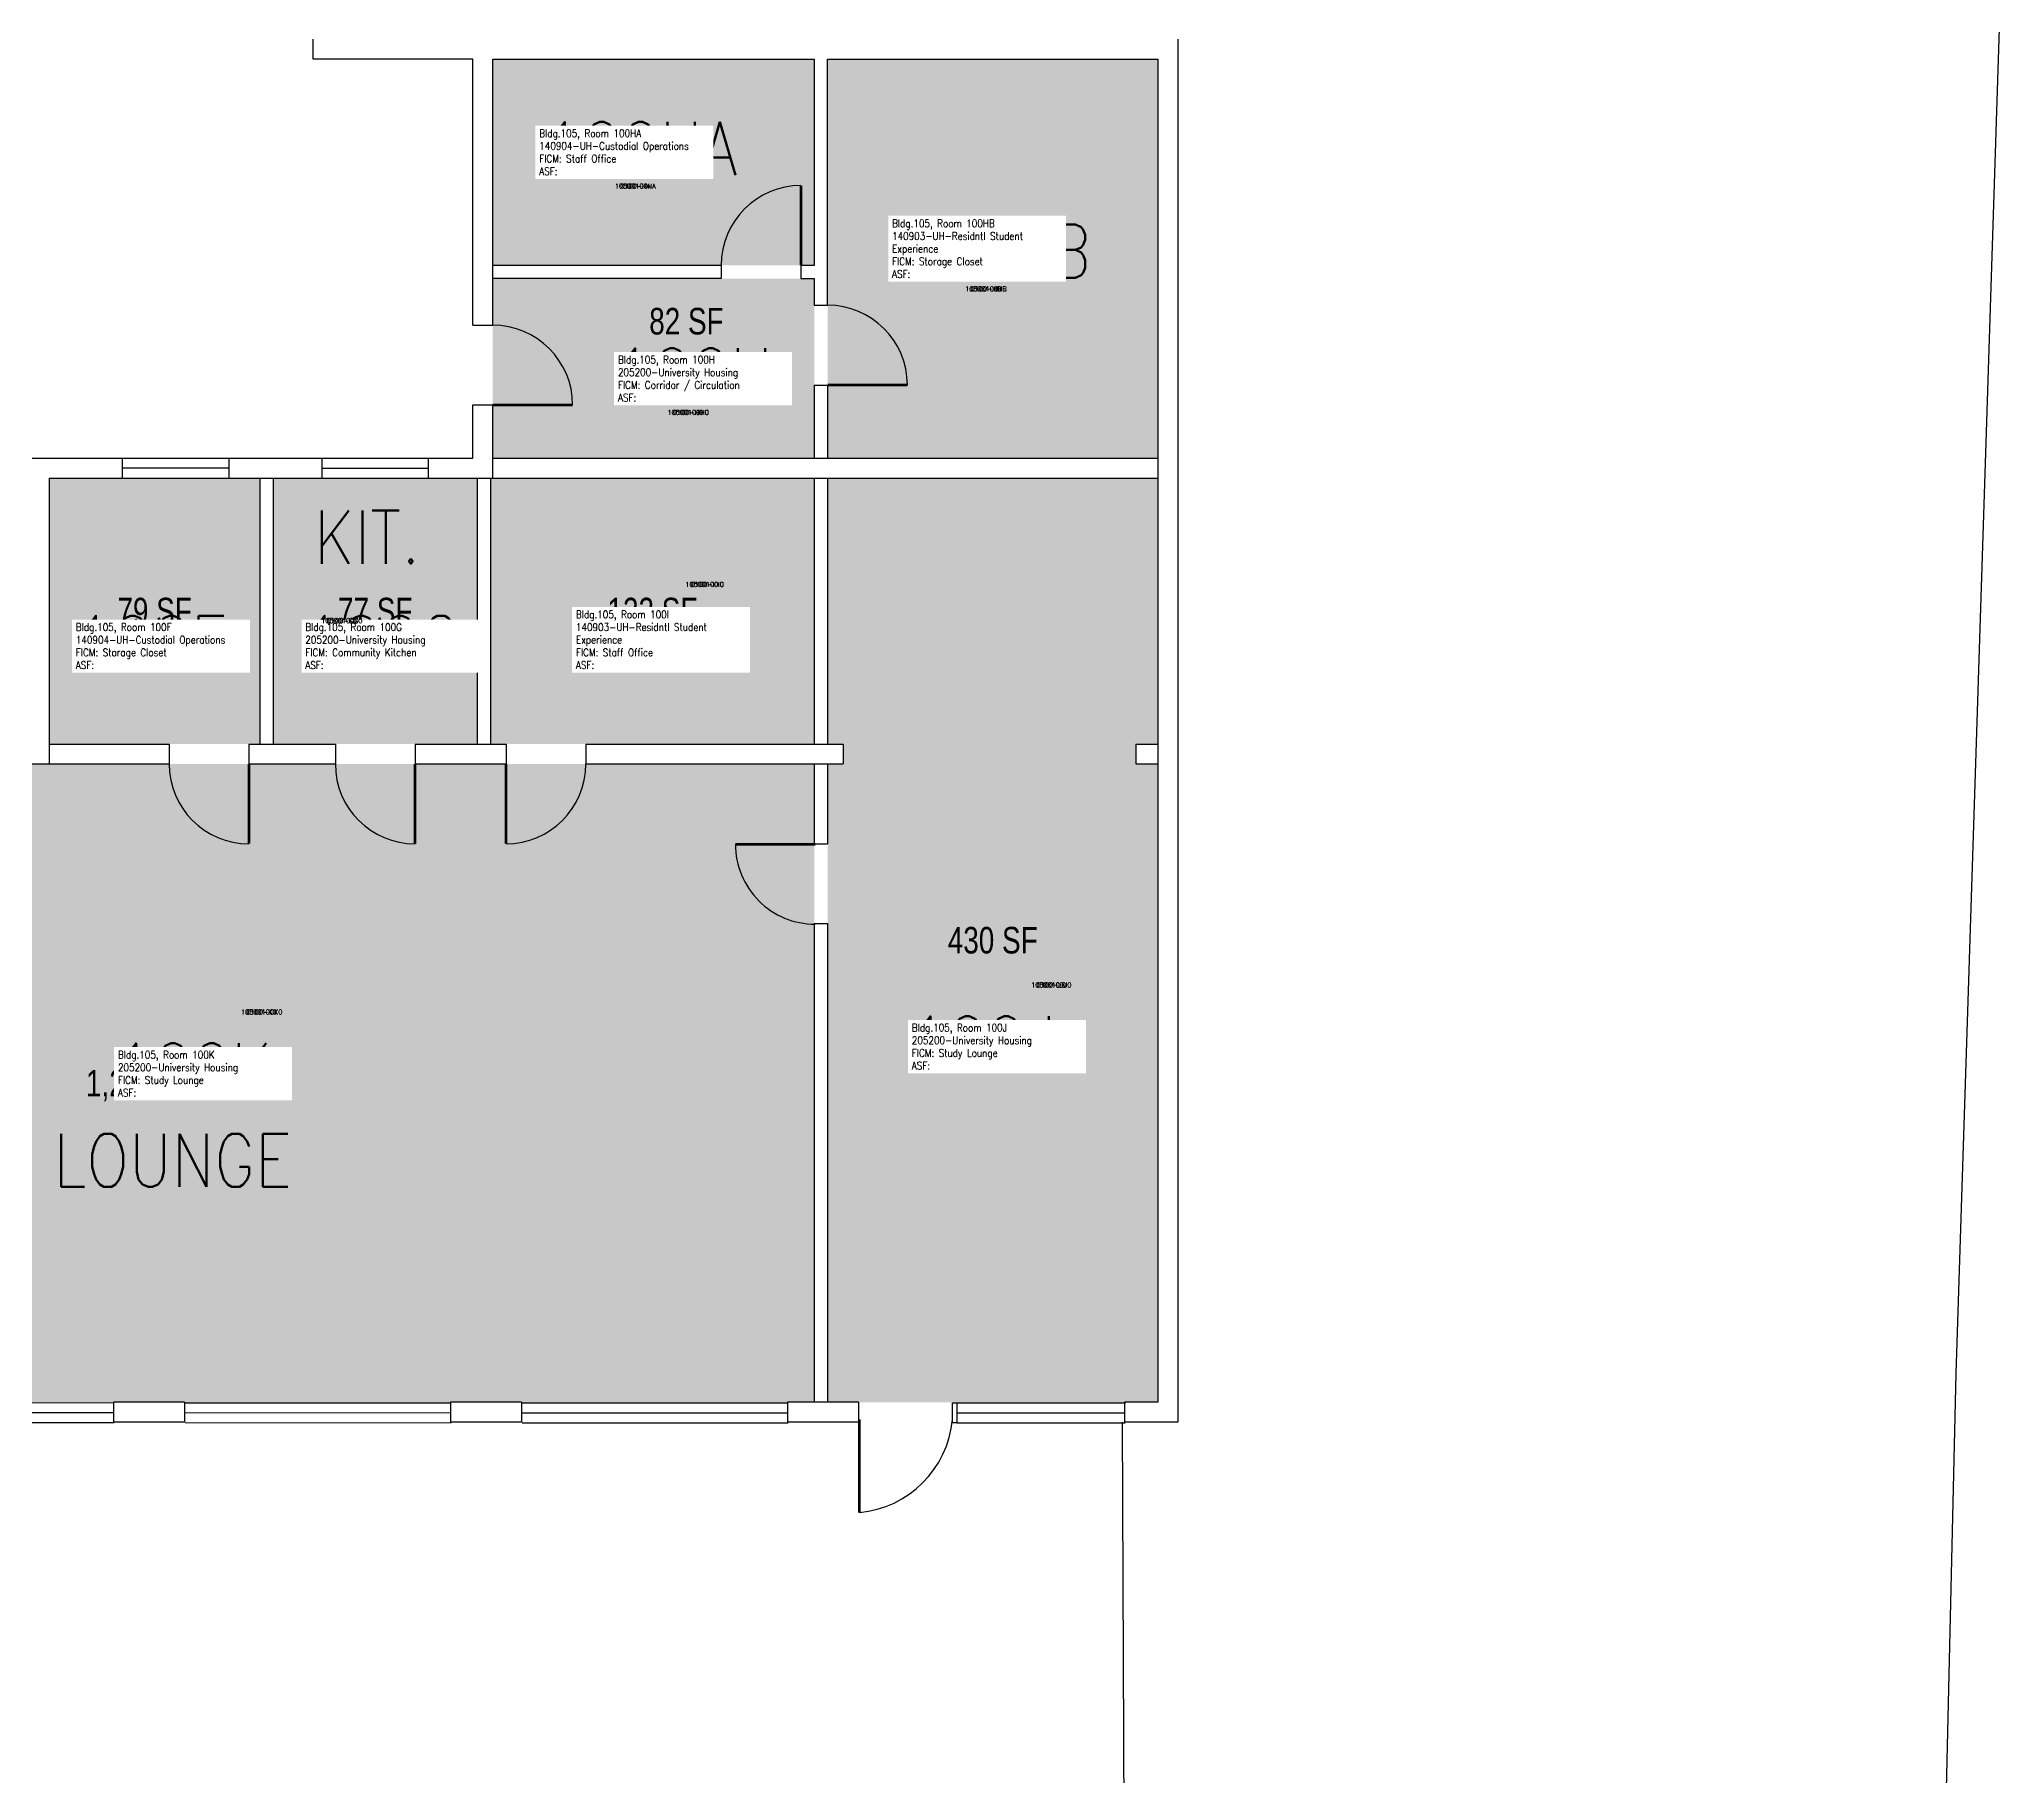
# Model space of a CAD drawing. Header units: inches. Extents: x -1429 to 1655, y -551 to 4832.
# Drawn here: x 710 to 1597, y 1308 to 2091 of the extents above; entities that cross this region are included whole.
import ezdxf
from ezdxf.enums import TextEntityAlignment as Align

# ---------------------------------------------------------------- set-up
doc = ezdxf.new("R2010")
doc.units = ezdxf.units.IN
doc.header["$LTSCALE"] = 0.25
doc.header["$MEASUREMENT"] = 0
for name, color, linetype in [('A-DOOR', 2, 'CONTINUOUS'), ('A-GLAZ', 1, 'CONTINUOUS'), ('A-GLAZ-SILL', 2, 'CONTINUOUS'), ('A-IDEN-RNUM', 7, 'CONTINUOUS'), ('A-IDEN-SNUM', 4, 'CONTINUOUS'), ('A-IDEN-TEXT', 4, 'CONTINUOUS'), ('A-IDEN-VNUM', 4, 'CONTINUOUS'), ('A-SITE', 3, 'CONTINUOUS'), ('A-WALL', 5, 'CONTINUOUS'), ('AREA-TEXT', 3, 'CONTINUOUS'), ('Rooms-Category-Color', 7, 'CONTINUOUS'), ('Rooms-College-Color', 7, 'CONTINUOUS'), ('Rooms-Department-Color', 7, 'CONTINUOUS'), ('Rooms-Division-Color', 7, 'CONTINUOUS'), ('Rooms-Information', 7, 'CONTINUOUS')]:
    doc.layers.add(name, color=color, linetype=linetype)
doc.styles.add('AREA', font='arial.ttf', dxfattribs={"width": 0.75, "height": 12})
doc.styles.add('ROOMSNUMBER', font='SIMPLEX.shx', dxfattribs={"height": 0.18})
doc.styles.add('ROOMVNUMBER', font='simplex.shx', dxfattribs={"width": 0.85})

msp = doc.modelspace()

# ---------------------------------------------------------------- hatches: boundary and pattern name
at = {"layer": 'Rooms-Category-Color', "true_color": 0xfa9ba3}
for points in [[(915, 2082), (915, 1989), (1060, 1989), (1060, 2082)], [(1060, 1893), (915, 1893), (913.96, 1893), (913.96, 1773), (1060, 1773)]]:
    msp.add_hatch(color=241, dxfattribs=at).paths.add_polyline_path(points)
at = {"layer": 'Rooms-Category-Color', "true_color": 0x728ef3}
for points in [[(1066, 2082), (1215, 2082), (1215, 1902), (1066, 1902)], [(809.96, 1893), (714.92, 1893), (714.92, 1773), (809.96, 1773)], [(907.96, 1893), (815.96, 1893), (815.96, 1773), (907.96, 1773)], [(1215, 1893), (1066, 1893), (1066, 1773), (1073, 1773), (1073, 1764), (1066, 1764), (1066, 1728), (1066, 1476), (1215, 1476), (1215, 1764), (1205, 1764), (1205, 1773), (1215, 1773)], [(1060, 1764), (714.92, 1764), (454, 1764), (454, 1571), (454, 1535), (454, 1476), (1060, 1476)]]:
    msp.add_hatch(color=171, dxfattribs=at).paths.add_polyline_path(points)
at = {"layer": 'Rooms-Category-Color', "true_color": 0xadadad}
msp.add_hatch(color=253, dxfattribs=at).paths.add_polyline_path([(1060, 1983), (915, 1983), (915, 1902), (1060, 1902)])
at = {"layer": 'Rooms-College-Color', "true_color": 0xadadad}
for points in [[(915, 2082), (915, 1989), (1060, 1989), (1060, 2082)], [(1066, 2082), (1215, 2082), (1215, 1902), (1066, 1902)], [(1060, 1983), (915, 1983), (915, 1902), (1060, 1902)], [(809.96, 1893), (714.92, 1893), (714.92, 1773), (809.96, 1773)], [(907.96, 1893), (815.96, 1893), (815.96, 1773), (907.96, 1773)], [(1060, 1893), (915, 1893), (913.96, 1893), (913.96, 1773), (1060, 1773)], [(1215, 1893), (1066, 1893), (1066, 1773), (1073, 1773), (1073, 1764), (1066, 1764), (1066, 1728), (1066, 1476), (1215, 1476), (1215, 1764), (1205, 1764), (1205, 1773), (1215, 1773)], [(1060, 1764), (714.92, 1764), (454, 1764), (454, 1571), (454, 1535), (454, 1476), (1060, 1476)]]:
    msp.add_hatch(color=253, dxfattribs=at).paths.add_polyline_path(points)
at = {"layer": 'Rooms-Department-Color', "true_color": 0x604aed}
for points in [[(915, 2082), (915, 1989), (1060, 1989), (1060, 2082)], [(1066, 2082), (1215, 2082), (1215, 1902), (1066, 1902)], [(809.96, 1893), (714.92, 1893), (714.92, 1773), (809.96, 1773)], [(907.96, 1893), (815.96, 1893), (815.96, 1773), (907.96, 1773)], [(1060, 1893), (915, 1893), (913.96, 1893), (913.96, 1773), (1060, 1773)], [(1215, 1893), (1066, 1893), (1066, 1773), (1073, 1773), (1073, 1764), (1066, 1764), (1066, 1728), (1066, 1476), (1215, 1476), (1215, 1764), (1205, 1764), (1205, 1773), (1215, 1773)], [(1060, 1764), (714.92, 1764), (454, 1764), (454, 1571), (454, 1535), (454, 1476), (1060, 1476)]]:
    msp.add_hatch(color=173, dxfattribs=at).paths.add_polyline_path(points)
at = {"layer": 'Rooms-Department-Color', "true_color": 0xacacac}
msp.add_hatch(color=253, dxfattribs=at).paths.add_polyline_path([(1060, 1983), (915, 1983), (915, 1902), (1060, 1902)])
at = {"layer": 'Rooms-Division-Color', "true_color": 0x604aed}
for points in [[(915, 2082), (915, 1989), (1060, 1989), (1060, 2082)], [(1066, 2082), (1215, 2082), (1215, 1902), (1066, 1902)], [(809.96, 1893), (714.92, 1893), (714.92, 1773), (809.96, 1773)], [(907.96, 1893), (815.96, 1893), (815.96, 1773), (907.96, 1773)], [(1060, 1893), (915, 1893), (913.96, 1893), (913.96, 1773), (1060, 1773)], [(1215, 1893), (1066, 1893), (1066, 1773), (1073, 1773), (1073, 1764), (1066, 1764), (1066, 1728), (1066, 1476), (1215, 1476), (1215, 1764), (1205, 1764), (1205, 1773), (1215, 1773)], [(1060, 1764), (714.92, 1764), (454, 1764), (454, 1571), (454, 1535), (454, 1476), (1060, 1476)]]:
    msp.add_hatch(color=173, dxfattribs=at).paths.add_polyline_path(points)
at = {"layer": 'Rooms-Division-Color', "true_color": 0xadadad}
msp.add_hatch(color=253, dxfattribs=at).paths.add_polyline_path([(1060, 1983), (915, 1983), (915, 1902), (1060, 1902)])

# ---------------------------------------------------------------- linework, layer by layer
at = {"layer": 'A-DOOR', "const_width": 1.2}
for points in [[(1054, 1989), (1054, 2025)], [(1066, 1935), (1102, 1935)], [(915, 1926), (951, 1926)], [(804.96, 1764), (804.96, 1728)], [(879.96, 1764), (879.96, 1728)], [(920.96, 1764), (920.96, 1728)], [(1060.43, 1727.74), (1024.43, 1727.75)], [(1080.32, 1468.23), (1080.33, 1426.23)]]:
    msp.add_lwpolyline(points, dxfattribs=at)
at = {"layer": 'A-DOOR'}
for centre, radius, start, end in [((1054, 1989), 36, 90, 180), ((1066, 1935), 36, 0, 90), ((915, 1926), 36, 0, 90), ((804.96, 1764), 36, 180, 270), ((879.96, 1764), 36, 180, 270), ((920.96, 1764), 36, 270, 360), ((1060.43, 1727.74), 36, 179.98581, 269.98581), ((1076, 1472.55), 46.52, 275.34305, 354.67046)]:
    msp.add_arc(centre, radius, start, end, dxfattribs=at)
at = {"layer": 'A-GLAZ'}
for p, q in [((796, 1897.5), (748, 1897.5)), ((838, 1897.5), (886, 1897.5)), ((624.2, 1471.35), (744.2, 1471.32)), ((776.24, 1471.31), (896.24, 1471.28)), ((928.28, 1471.27), (1048.28, 1471.24)), ((1124.32, 1471.23), (1200.32, 1471.2))]:
    msp.add_line(p, q, dxfattribs=at)
at = {"layer": 'A-GLAZ-SILL'}
for p, q in [((748, 1902), (796, 1902)), ((838, 1902), (886, 1902)), ((748, 1893), (796, 1893)), ((838, 1893), (886, 1893)), ((624.21, 1475.85), (744.21, 1475.82)), ((776.25, 1475.81), (896.25, 1475.78)), ((928.29, 1475.77), (1048.29, 1475.74)), ((1122.32, 1466.73), (1122.32, 1475.73)), ((1122.32, 1475.73), (1124.32, 1475.73)), ((1124.32, 1475.73), (1124.32, 1466.73)), ((1124.32, 1475.73), (1200.33, 1475.7)), ((624.2, 1466.85), (744.2, 1466.82)), ((776.24, 1466.81), (896.24, 1466.78)), ((928.28, 1466.77), (1048.28, 1466.74)), ((1124.32, 1466.73), (1122.32, 1466.73)), ((1124.32, 1466.73), (1200.32, 1466.7))]:
    msp.add_line(p, q, dxfattribs=at)
at = {"layer": 'A-SITE'}
for p, q in [((1597, 2172), (1575, 1489)), ((1575, 1489), (1565, 1061)), ((1201, 1005), (1199, 1467))]:
    msp.add_line(p, q, dxfattribs=at)
at = {"layer": 'A-WALL'}
for p, q in [((834, 2082), (834, 2091)), ((1224, 2091), (1224, 1467)), ((906, 2082), (834, 2082)), ((906, 1962), (906, 2082)), ((915, 2082), (1060, 2082)), ((915, 1962), (915, 2082)), ((1060, 2082), (1060, 1989)), ((1066, 1971), (1066, 2082)), ((1066, 2082), (1215, 2082)), ((1215, 2082), (1215, 1476)), ((1018, 1989), (915, 1989)), ((1018, 1989), (1018, 1983)), ((1060, 1989), (1054, 1989)), ((1054, 1989), (1054, 1983)), ((1018, 1983), (915, 1983)), ((1054, 1983), (1060, 1983)), ((1060, 1983), (1060, 1971)), ((1060, 1971), (1066, 1971)), ((906, 1962), (915, 1962)), ((1060, 1935), (1066, 1935)), ((1060, 1935), (1060, 1902)), ((1066, 1935), (1066, 1902)), ((906, 1902), (906, 1926)), ((906, 1926), (915, 1926)), ((915, 1893), (915, 1926)), ((690, 1902), (714.92, 1902)), ((714.92, 1902), (748, 1902)), ((748, 1893), (748, 1902)), ((796, 1893), (796, 1902)), ((796, 1902), (838, 1902)), ((838, 1893), (838, 1902)), ((886, 1893), (886, 1902)), ((886, 1902), (906, 1902)), ((915, 1902), (1215, 1902)), ((714.92, 1893), (714.92, 1764)), ((714.92, 1893), (748, 1893)), ((796, 1893), (838, 1893)), ((809.96, 1893), (809.96, 1773)), ((815.96, 1893), (815.96, 1773)), ((886, 1893), (915, 1893)), ((907.96, 1893), (907.96, 1773)), ((913.96, 1893), (913.96, 1773)), ((915, 1893), (1215, 1893)), ((1060, 1893), (1060, 1773)), ((1066, 1893), (1066, 1773)), ((714.92, 1773), (768.96, 1773)), ((768.96, 1773), (768.96, 1764)), ((804.96, 1773), (804.96, 1764)), ((804.96, 1773), (843.96, 1773)), ((843.96, 1773), (843.96, 1764)), ((879.96, 1773), (879.96, 1764)), ((879.96, 1773), (920.96, 1773)), ((920.96, 1773), (920.96, 1764)), ((956.96, 1773), (1073, 1773)), ((956.96, 1773), (956.96, 1764)), ((1073, 1773), (1073, 1764)), ((1205, 1773), (1205, 1764)), ((1205, 1773), (1215, 1773)), ((690, 1764), (714.92, 1764)), ((714.92, 1764), (768.96, 1764)), ((804.96, 1764), (843.96, 1764)), ((879.96, 1764), (920.96, 1764)), ((956.96, 1764), (1073, 1764)), ((1060, 1764), (1060, 1728)), ((1066, 1764), (1066, 1728)), ((1205, 1764), (1215, 1764)), ((1060, 1728), (1066, 1728)), ((1060, 1692), (1066, 1692)), ((1060, 1692), (1060, 1476)), ((1066, 1692), (1066, 1476)), ((743.84, 1476), (743.84, 1467)), ((775.88, 1476), (743.84, 1476)), ((775.88, 1476), (775.88, 1467)), ((895.88, 1476), (895.88, 1467)), ((927.92, 1476), (895.88, 1476)), ((927.92, 1476), (927.92, 1467)), ((1047.92, 1476), (1047.92, 1467)), ((1079.96, 1476), (1047.92, 1476)), ((1079.96, 1476), (1079.96, 1467)), ((1215, 1476), (1199.96, 1476)), ((1199.96, 1476), (1199.96, 1467)), ((775.88, 1467), (743.84, 1467)), ((927.92, 1467), (895.88, 1467)), ((1079.96, 1467), (1047.92, 1467)), ((1224, 1467), (1199.96, 1467))]:
    msp.add_line(p, q, dxfattribs=at)

# ---------------------------------------------------------------- texts
at = {"layer": 'A-IDEN-RNUM', "style": 'ROOMSNUMBER'}
for s, p in [('0100-HA', (979.28, 2024.75)), ('0100-HB', (1137.44, 1978.37)), ('0100-H0', (1003.11, 1922.62)), ('0100-I0', (1010.53, 1845.02)), ('0100-G0', (846.9, 1828.65)), ('0100-F0', (768.74, 1815.5)), ('0100-J0', (1166.91, 1664.3)), ('0100-K0', (810.74, 1652.08))]:
    msp.add_text(s, height=2.16, dxfattribs=at).set_placement(p, align=Align.MIDDLE)
at = {"layer": 'A-IDEN-SNUM', "style": 'ROOMSNUMBER'}
for s, p in [('10500100HA', (979.28, 2024.75)), ('10500100HB', (1137.44, 1978.37)), ('10500100H0', (1003.11, 1922.62)), ('10500100I0', (1010.53, 1845.02)), ('10500100G0', (846.9, 1828.65)), ('10500100F0', (768.74, 1815.5)), ('10500100J0', (1166.91, 1664.3)), ('10500100K0', (810.74, 1652.08))]:
    msp.add_text(s, height=2.16, dxfattribs=at).set_placement(p, align=Align.MIDDLE)
at = {"layer": 'A-IDEN-TEXT', "char_height": 24, "attachment_point": 1, "rotation": 0, "style": 'ROOMVNUMBER'}
for s, insert, width in [('KIT.', (834.32, 1878.35), 101.04), ('LOUNGE', (716.77, 1597.15), 140.64)]:
    msp.add_mtext(s, dxfattribs=dict(at, insert=insert, width=width))
at = {"layer": 'A-IDEN-VNUM', "style": 'ROOMVNUMBER', "width": 0.85}
for s, p in [('100HA', (981.62, 2041.73)), ('100HB', (1139.78, 1995.36)), ('100H', (1005.45, 1939.6)), ('100F', (760.41, 1818.9)), ('100G', (864.91, 1818.9)), ('100I', (979.68, 1818.9)), ('100J', (1136.07, 1638.18)), ('100K', (779.9, 1625.96))]:
    msp.add_text(s, height=24, dxfattribs=at).set_placement(p, align=Align.MIDDLE)
at = {"layer": 'AREA-TEXT', "style": 'AREA', "width": 0.75}
for s, p in [('94 SF', (987.5, 2035.5)), ('186 SF', (1140.5, 1992)), ('82 SF', (1002.33, 1963.81)), ('79 SF', (762.44, 1833)), ('77 SF', (861.96, 1833)), ('122 SF', (986.98, 1833)), ('430 SF', (1140.5, 1684.5)), ('1,212 SF', (757, 1620))]:
    msp.add_text(s, height=12, dxfattribs=at).set_placement(p, align=Align.MIDDLE_CENTER)

# ---------------------------------------------------------------- next in the draw order: texts
at = {"layer": 'Rooms-Information', "char_height": 3.4286, "width": 76.8, "attachment_point": 7, "style": 'ROOMVNUMBER', "bg_fill": 3, "box_fill_scale": 1.5, "bg_fill_color": 256, "bg_fill_true_color": 13158600, "bg_fill_transparency": 0}
for s, insert in [('Bldg.105, Room 100HA^M^J140904-UH-Custodial Operations^M^JFICM: Staff Office^M^JASF: ', (935.96, 2029.73)), ('Bldg.105, Room 100HB^M^J140903-UH-Residntl Student Experience^M^JFICM: Storage Closet^M^JASF: ', (1095.09, 1983.36)), ('Bldg.105, Room 100H^M^J205200-University Housing^M^JFICM: Corridor / Circulation^M^JASF: ', (971.45, 1927.6)), ('Bldg.105, Room 100F^M^J140904-UH-Custodial Operations^M^JFICM: Storage Closet^M^JASF: ', (726.89, 1806.9)), ('Bldg.105, Room 100G^M^J205200-University Housing^M^JFICM: Community Kitchen^M^JASF: ', (830.42, 1806.9)), ('Bldg.105, Room 100I^M^J140903-UH-Residntl Student Experience^M^JFICM: Staff Office^M^JASF: ', (952.48, 1806.9)), ('Bldg.105, Room 100J^M^J205200-University Housing^M^JFICM: Study Lounge^M^JASF: ', (1104.01, 1626.18)), ('Bldg.105, Room 100K^M^J205200-University Housing^M^JFICM: Study Lounge^M^JASF: ', (745.9, 1613.96))]:
    msp.add_mtext(s, dxfattribs=dict(at, insert=insert))

doc.saveas('drawing.dxf')
